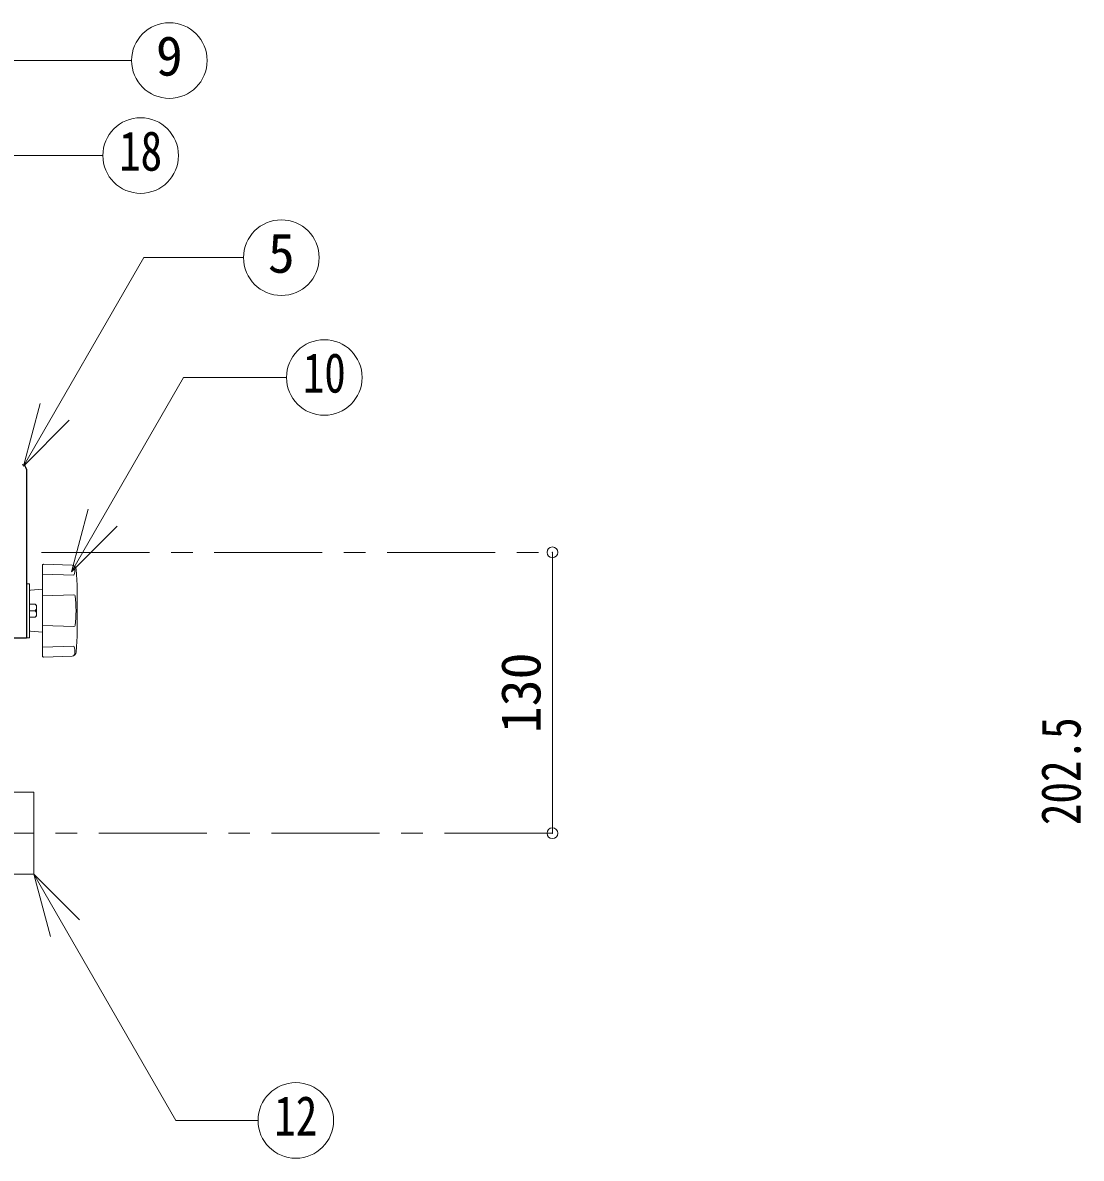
# Model space of a CAD drawing. Units: millimetres at full size, sheet at 1:10; details may follow other scales. Extents: x -2123 to 1927, y -1358 to 1452.
# Drawn here: x -1193 to -703, y -407 to 119 of the extents above; entities that cross this region are included whole.
import ezdxf
from ezdxf.enums import TextEntityAlignment as Align

# ---------------------------------------------------------------- set-up
doc = ezdxf.new("R2010")
doc.units = ezdxf.units.MM
doc.header["$LTSCALE"] = 10
doc.header["$PDMODE"] = 32
doc.header["$PDSIZE"] = 5
doc.linetypes.add('CHAIN1', pattern=[8, 5, -1, 1, -1])
doc.layers.add('0-0', color=7, linetype='Continuous', lineweight=18)
doc.styles.add('ＭＳ ゴシック', font='')
doc.styles.get('ＭＳ ゴシック').set_extended_font_data('MS Gothic')

msp = doc.modelspace()

# ---------------------------------------------------------------- linework, layer by layer
at = {"layer": '0-0'}
for p, q in [((-1155.89, 57.54), (-1202.48, 57.54)), ((-1192.66, -86.15), (-1136.99, 10.28)), ((-1090.76, 10.28), (-1136.99, 10.28)), ((-1170.45, -135.14), (-1118.51, -45.17)), ((-1070.88, -45.17), (-1118.51, -45.17)), ((-1192.66, -86.15), (-1184.9, -57.17)), ((-1192.66, -86.15), (-1171.45, -64.94)), ((-1170.45, -135.14), (-1162.69, -106.16)), ((-1170.45, -135.14), (-1149.24, -113.92)), ((-1183.8, -174.05), (-1183.8, -132.12)), ((-1183.8, -136.15), (-1169.25, -136.64)), ((-1183.29, -131.62), (-1170.14, -132.05)), ((-1167.82, -141.32), (-1168.2, -133.94)), ((-1189.8, -140.59), (-1191.3, -140.59)), ((-1189.8, -140.59), (-1189.8, -165.59)), ((-1167.8, -164.32), (-1167.8, -141.85)), ((-1189.34, -143.55), (-1183.8, -143.09)), ((-1183.8, -146.23), (-1169.25, -145.75)), ((-1187.18, -150.09), (-1189.8, -150.09)), ((-1186.55, -150.74), (-1186.55, -155.44)), ((-1187.18, -153.09), (-1189.8, -153.09)), ((-1187.18, -156.09), (-1189.8, -156.09)), ((-1189.34, -162.62), (-1183.8, -163.09)), ((-1183.8, -159.94), (-1169.25, -160.43)), ((-1189.8, -165.59), (-1191.3, -165.59)), ((-1167.82, -164.85), (-1168.2, -172.23)), ((-1183.8, -170.02), (-1169.25, -169.54)), ((-1183.29, -174.55), (-1170.14, -174.13)), ((-1187.8, -237.09), (-1197.8, -237.09)), ((-1187.8, -275.09), (-1187.8, -237.09)), ((-1187.8, -275.09), (-1197.8, -275.09)), ((-1187.9, -274.95), (-1166.68, -296.16)), ((-1187.9, -274.95), (-1180.13, -303.92)), ((-1187.9, -274.95), (-1122.04, -389.01)), ((-1084.07, -389.01), (-1122.04, -389.01))]:
    msp.add_line(p, q, dxfattribs=at)
at = {"layer": '0-0', "color": 5, "lineweight": 25}
for p in [(-1191.3, -87.59), (-1626.01, -165.59)]:
    msp.add_line(p, (-1191.3, -165.59), dxfattribs=at)
at = {"layer": '0-0', "color": 4, "linetype": 'CHAIN1', "lineweight": 9}
for p, q in [((-1184.3, -126.09), (-947.8, -126.09)), ((-947.8, -256.09), (-1262.8, -256.09))]:
    msp.add_line(p, q, dxfattribs=at)
at = {"layer": '0-0', "color": 4, "lineweight": 9}
msp.add_line((-947.8, -126.09), (-947.8, -256.09), dxfattribs=at)
at = {"layer": '0-0'}
msp.add_lwpolyline([(-1298.45, -2.1), (-1238.63, 101.51), (-1142.59, 101.51)], dxfattribs=at)
for centre in [(-1125.09, 101.51), (-1138.39, 57.54), (-1073.26, 10.28), (-1053.38, -45.17), (-1066.57, -389.01)]:
    msp.add_circle(centre, 17.5, dxfattribs=at)
at = {"layer": '0-0', "color": 5, "lineweight": 25}
msp.add_arc((-1193.3, -87.59), 2, 0, 90, dxfattribs=at)
at = {"layer": '0-0'}
for centre, radius, start, end in [((-1183.3, -132.12), 0.5, 88.1542, 180), ((-1170.2, -134.05), 2, 3.0191, 88.1542), ((-1178.76, -133.66), 9.96, 342.62, 1.0906), ((-1170.87, -133.58), 2.07, 3.0276, 38.733), ((-1177.8, -141.85), 10, 0, 3.0191), ((-1189.3, -144.05), 0.5, 94.7636, 180), ((-1169.24, -146.25), 0.5, 7.2987, 91.9091), ((-1222.64, -153.09), 54.34, 352.7013, 7.2987), ((-1188.66, -151.59), 2.11, 314.6245, 45.3755), ((-1188.12, -151.62), 1.79, 29.2406, 58.3719), ((-1188.66, -154.59), 2.11, 314.6245, 45.3755), ((-1188.12, -154.56), 1.79, 301.6281, 330.7594), ((-1189.3, -162.13), 0.5, 180, 265.2364), ((-1169.24, -159.93), 0.5, 268.0908, 352.7013), ((-1177.8, -164.32), 10, 356.9809, 0), ((-1170.2, -172.13), 2, 271.8458, 356.9809), ((-1178.76, -172.51), 9.96, 358.9094, 17.38), ((-1170.87, -172.59), 2.07, 321.267, 356.9724), ((-1183.3, -174.05), 0.5, 180, 271.8458)]:
    msp.add_arc(centre, radius, start, end, dxfattribs=at)
at = {"layer": '0-0', "color": 1}
for p in [(-947.8, -126.09), (-947.8, -256.09)]:
    msp.add_point(p, dxfattribs=at)

# ---------------------------------------------------------------- texts
at = {"layer": '0-0', "style": 'ＭＳ ゴシック'}
for s, p in [('9', (-1131.34, 89.01)), ('5', (-1079.51, -2.22))]:
    msp.add_text(s, height=18.33, dxfattribs=at).set_placement(p, align=Align.BOTTOM_LEFT)
at = {"layer": '0-0', "style": 'ＭＳ ゴシック', "width": 0.8}
for s, p in [('18', (-1148.39, 45.04)), ('10', (-1063.38, -57.67)), ('12', (-1076.57, -401.51))]:
    msp.add_text(s, height=18.33, dxfattribs=at).set_placement(p, align=Align.BOTTOM_LEFT)
at = {"layer": '0-0', "style": 'ＭＳ ゴシック'}
msp.add_text('130', height=18.33, rotation=90, dxfattribs=at).set_placement((-947.8, -209.84), align=Align.BOTTOM_LEFT)
at = {"layer": '0-0', "style": 'ＭＳ ゴシック', "width": 0.8}
msp.add_text('202.5', height=18.33, rotation=90, dxfattribs=at).set_placement((-697.8, -252.34), align=Align.BOTTOM_LEFT)

doc.saveas('drawing.dxf')
